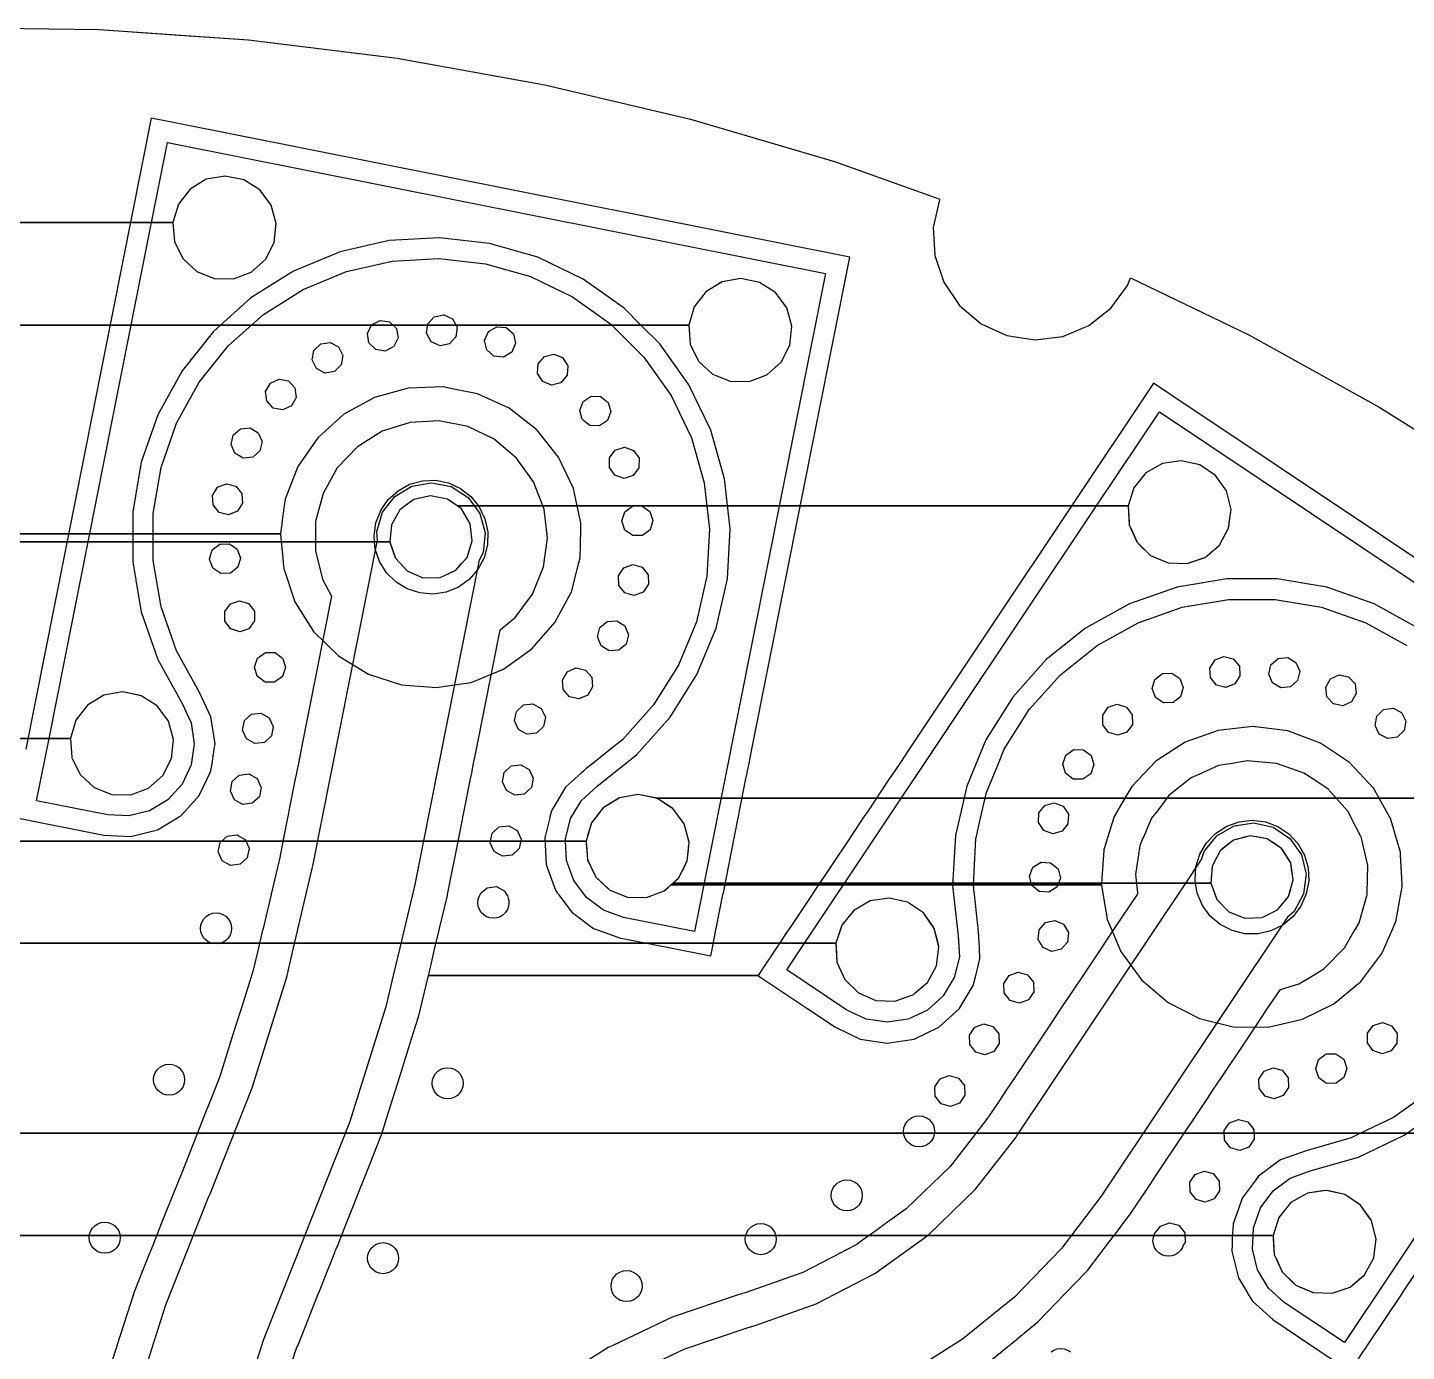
# Model space of a CAD drawing. Extents: x -26490 to 26500, y -26498 to 26498.
# Drawn here: x 395 to 13715, y 13714 to 26498 of the extents above; entities that cross this region are included whole.
import ezdxf

# ---------------------------------------------------------------- set-up
doc = ezdxf.new("R2010")
doc.units = 0
for name, color, linetype in [('L0D0', 1, 'CONTINUOUS'), ('L1D0', 2, 'CONTINUOUS'), ('L2D0', 3, 'CONTINUOUS'), ('L3D0', 4, 'CONTINUOUS')]:
    doc.layers.add(name, color=color, linetype=linetype)

msp = doc.modelspace()

# ---------------------------------------------------------------- linework, layer by layer
at = {"layer": 'L0D0'}
for points in [[(-361.955, 26497.528), (1085.594, 26477.755), (2529.904, 26378.961), (3966.663, 26201.442), (5391.584, 25945.728), (6800.415, 25612.582), (8188.95, 25202.998), (9208.453, 24840.667), (9204.705, 24833.726), (9144.753, 24568.073), (9158.696, 24296.097), (9245.5, 24037.969), (9398.728, 23812.831), (9607.015, 23637.384), (9854.913, 23524.637), (10124.038, 23482.954), (10394.428, 23515.424), (10646.032, 23619.642), (10860.187, 23787.877), (11021.012, 24007.651), (11048.898, 24082.064), (12191.723, 23528.958), (13458.429, 22828.068), (14684.969, 22059.05)], [(290.311, 18865.866), (1129.682, 18698.904), (1393.478, 18685.945), (1649.678, 18750.119), (1842.789, 18865.866), (1857.171, 18874.486), (1876.217, 18885.902), (1920.687, 18934.967), (2053.586, 19081.598), (2129.178, 19241.425), (2156.264, 19298.694), (2166.509, 19320.355), (2177.156, 19392.132), (2197.304, 19527.957), (2205.263, 19581.611), (2166.509, 19842.867), (2053.586, 20081.624), (1834.682, 20477.703), (1685.215, 20904.853), (1609.41, 21351.003), (1609.411, 21803.549), (1685.215, 22249.7), (1834.681, 22676.85), (2053.586, 23072.928), (2335.743, 23426.742), (2673.18, 23728.294), (3056.361, 23969.062), (3474.458, 24142.244), (3915.657, 24242.946), (4367.49, 24268.32), (4817.19, 24217.65), (5252.049, 24092.37), (5659.778, 23896.018), (6028.856, 23634.143), (6348.853, 23314.145), (6610.729, 22945.067), (6807.081, 22537.338), (6932.361, 22102.479), (6983.031, 21652.779), (6957.656, 21200.946), (6856.955, 20759.747), (6683.774, 20341.65), (6443.005, 19958.47), (6141.453, 19621.033), (6024.74, 19527.957), (5854.421, 19392.132), (5787.639, 19338.875), (5767.205, 19320.355), (5743.306, 19298.694), (5680.12, 19241.425), (5591.943, 19161.506), (5456.16, 18934.967), (5441.01, 18874.486), (5438.851, 18865.866), (5393.784, 18685.945), (5391.986, 18678.768), (5392.483, 18668.661), (5404.945, 18414.971), (5493.924, 18166.295), (5511.411, 18142.716), (5519.534, 18131.763), (5524.494, 18125.075), (5651.256, 17954.156), (5863.395, 17796.823), (5946.387, 17767.128), (6112.071, 17707.845), (6604.907, 17609.814), (6994.778, 17532.264), (7010.204, 17609.814), (7041.495, 17767.128), (7047.402, 17796.823), (7112.695, 18125.075), (7114.025, 18131.763), (7116.204, 18142.716), (7220.821, 18668.661), (7224.259, 18685.945), (7260.047, 18865.866), (7261.762, 18874.486), (7273.792, 18934.967), (7334.75, 19241.425), (7346.142, 19298.694), (7350.451, 19320.355), (7364.728, 19392.132), (7391.745, 19527.957), (8336.999, 24280.067), (1785.353, 25583.27), (1589.196, 25622.288), (376.958, 19527.957)], [(16565.137, 19527.957), (11439.745, 22952.634), (11273.451, 23063.749), (8910.91, 19527.957), (8820.155, 19392.132), (8772.195, 19320.355), (8757.722, 19298.694), (8719.456, 19241.425), (8514.687, 18934.967), (8474.275, 18874.486), (8468.515, 18865.866), (8348.296, 18685.945), (8336.747, 18668.661), (7985.322, 18142.716), (7978.004, 18131.763), (7973.535, 18125.075), (7754.203, 17796.823), (7734.362, 17767.128), (7629.248, 17609.814), (7494.968, 17408.85), (7451.128, 17343.238), (4266.822, 17343.238), (4282.352, 17408.85), (4329.918, 17609.814), (4367.153, 17767.128), (4374.181, 17796.823), (4449.923, 18116.832), (4451.562, 18125.075), (4452.892, 18131.763), (4455.071, 18142.716), (4559.688, 18668.661), (4563.126, 18685.945), (4598.914, 18865.866), (4600.629, 18874.486), (4612.659, 18934.967), (4673.617, 19241.425), (4685.009, 19298.694), (4689.318, 19320.355), (4703.595, 19392.132), (4730.612, 19527.957), (4960.169, 20682.016), (5106.003, 20800.744), (5273.546, 21027.577), (5379.412, 21288.951), (5416.952, 21568.441), (5383.806, 21848.486), (5282.058, 22111.49), (5118.099, 22340.927), (4902.234, 22522.382), (4648.024, 22644.451), (4371.442, 22699.467), (4089.869, 22683.971), (3820.995, 22598.937), (3581.716, 22449.709), (3387.065, 22245.663), (3249.274, 21999.619), (3177, 21727.038), (3174.785, 21445.047), (3242.768, 21171.364), (3332.066, 21005.866), (3038.091, 19527.957), (3011.074, 19392.132), (2996.797, 19320.355), (2992.488, 19298.694), (2981.096, 19241.425), (2920.138, 18934.967), (2908.108, 18874.486), (2906.393, 18865.866), (2870.605, 18685.945), (2867.167, 18668.661), (2826.968, 18466.566), (2821.819, 18440.682), (2751.294, 18142.716), (2748.702, 18131.763), (2747.119, 18125.075), (2669.425, 17796.823), (2662.397, 17767.128), (2625.162, 17609.814), (2577.597, 17408.85), (2574.176, 17394.398), (2558.096, 17343.238), (2554.649, 17332.27), (2456.685, 17020.594), (2400.936, 16843.224), (2353.262, 16691.547), (2251.782, 16368.679), (2199.09, 16235.464), (2167.697, 16156.098), (2095.508, 15973.59), (2032.446, 15814.159), (1870.862, 15405.646), (1856.311, 15368.859), (1841.402, 15334.809), (1744.446, 15090.877), (1686.397, 14944.832), (1663.893, 14888.214), (1653.839, 14862.919), (1623.867, 14787.513), (1607.624, 14746.646), (1581.545, 14681.035), (1576.754, 14668.982), (1499.316, 14474.155), (1421.738, 14278.976), (1420.462, 14275.765), (1258.381, 13768.975), (1252.386, 13750.23), (1241.447, 13716.027), (1167.02, 13483.31)], [(13829.311, 20697.026), (13403.808, 20932.194), (12944.924, 21092.764), (12465.628, 21174.201), (11979.463, 21174.2), (11500.166, 21092.765), (11041.282, 20932.194), (10615.779, 20697.027), (10235.68, 20393.907), (9911.724, 20031.402), (9653.069, 19619.754), (9467.022, 19170.595), (9358.84, 18696.619), (9331.58, 18211.219), (9386.014, 17728.11), (9396.093, 17522.935), (9346.18, 17323.668), (9240.571, 17147.472), (9088.364, 17009.518), (8902.663, 16921.689), (8699.464, 16891.547), (8496.265, 16921.689), (8310.565, 17009.518), (7728.536, 17398.417), (7899.913, 17654.901), (8203.494, 17654.901), (8214.1, 17471.458), (8290.256, 17304.234), (8421.679, 17175.812), (8590.618, 17103.538), (8774.257, 17097.173), (8947.795, 17157.575), (9087.795, 17276.588), (9175.348, 17438.137), (9198.631, 17620.405), (9154.498, 17798.777), (9048.911, 17949.161), (8896.128, 18051.247), (8716.786, 18091.247), (8535.103, 18063.76), (8375.619, 17972.499), (8259.872, 17829.788), (8203.494, 17654.901), (7899.913, 17654.901), (10722.209, 21878.767), (11025.79, 21878.767), (11036.396, 21695.324), (11112.553, 21528.099), (11243.976, 21399.678), (11412.915, 21327.404), (11596.554, 21321.039), (11770.092, 21381.441), (11910.091, 21500.454), (11997.644, 21662.003), (12020.927, 21844.271), (11976.795, 22022.643), (11871.208, 22173.026), (11718.425, 22275.112), (11539.083, 22315.113), (11357.4, 22287.626), (11197.915, 22196.364), (11082.169, 22053.654), (11025.79, 21878.767), (10722.209, 21878.767), (11328.631, 22786.341), (16716.554, 19186.245), (13116.459, 13798.322), (12534.43, 14187.222), (12382.223, 14325.175), (12276.614, 14501.372), (12226.701, 14700.638), (12233.183, 14832.605), (12427.359, 14832.605), (12437.965, 14649.162), (12514.122, 14481.937), (12645.544, 14353.515), (12814.484, 14281.242), (12998.123, 14274.876), (13171.661, 14335.278), (13311.66, 14454.291), (13399.213, 14615.84), (13422.496, 14798.109), (13378.364, 14976.481), (13272.776, 15126.864), (13119.994, 15228.95), (12940.651, 15268.95), (12758.968, 15241.464), (12599.484, 15150.202), (12483.738, 15007.491), (12427.359, 14832.605), (12233.183, 14832.605), (12236.78, 14905.814), (12305.985, 15099.228), (12428.354, 15264.225), (12593.352, 15386.595), (12786.766, 15455.8), (13253.931, 15590.387), (13691.951, 15801.327), (14088.448, 16082.657)], [(1413.602, 13171.639), (1731.135, 14164.492), (2143.693, 15202.446), (2158.603, 15236.496), (2562.825, 16258.444), (2892.355, 17306.863), (2900.965, 17343.238), (2964.06, 17609.814), (3145.478, 18376.302), (3150.627, 18402.186), (3772.839, 21530.261), (3894.759, 21530.261), (3948.224, 21372.759), (4061.129, 21250.62), (4213.951, 21184.962), (4380.266, 21187.139), (4531.317, 21256.775), (4640.986, 21381.827), (4690.309, 21540.675), (4670.759, 21705.852), (4585.716, 21848.797), (4449.885, 21944.793), (4286.751, 21977.242), (4124.523, 21940.534), (3991.251, 21841.014), (3909.979, 21695.892), (3894.759, 21530.261), (3772.839, 21530.261), (3776.538, 21548.854), (3769.821, 21631.751), (3824.761, 21816.701), (3942.802, 21969.315), (4108.002, 22068.982), (4298.051, 22102.241), (4487.28, 22064.601), (4650.135, 21961.145), (4764.619, 21805.845), (4815.272, 21619.676), (4795.252, 21427.781), (4757.323, 21353.764), (4131.412, 18207.096), (4126.263, 18181.212), (3991.02, 17609.814), (3927.925, 17343.238), (3856.532, 17041.604), (3505.381, 15924.395), (3074.637, 14835.395), (3059.727, 14801.345), (2672.572, 13827.3), (2462.879, 13171.639)], [(2908.818, 13483.31), (2983.246, 13716.027), (2996.841, 13750.23), (3004.291, 13768.975), (3205.726, 14275.765), (3207.002, 14278.976), (3284.58, 14474.155), (3362.018, 14668.982), (3367.296, 14681.035), (3376.928, 14703.032), (3394.179, 14746.646), (3410.344, 14787.513), (3440.17, 14862.919), (3450.175, 14888.214), (3472.57, 14944.832), (3530.337, 15090.877), (3626.822, 15334.809), (3654.841, 15405.646), (3816.424, 15814.159), (3866.535, 15973.59), (3923.899, 16156.098), (3948.845, 16235.464), (3990.716, 16368.679), (4092.197, 16691.547), (4139.871, 16843.224), (4174.71, 16954.068), (4190.456, 17020.594), (4264.226, 17332.27), (4266.822, 17343.238), (7451.128, 17343.238), (7467.543, 17332.27), (7933.998, 17020.594), (8199.451, 16843.224), (8438.208, 16730.301), (8699.464, 16691.547), (8960.72, 16730.301), (9199.478, 16843.224), (9395.173, 17020.594), (9530.956, 17247.132), (9552.282, 17332.27), (9571.464, 17408.85), (9595.13, 17503.332), (9589.899, 17609.814), (9582.171, 17767.128), (9578.825, 17796.823), (9541.84, 18125.075), (9541.086, 18131.763), (9539.852, 18142.716), (9531.502, 18216.828), (9556.877, 18668.661), (9556.877, 18668.662), (9560.822, 18685.945), (9601.888, 18865.866), (9603.855, 18874.486), (9617.659, 18934.967), (9657.577, 19109.86), (9712.073, 19241.425), (9735.795, 19298.694), (9744.767, 19320.355), (9774.498, 19392.132), (9830.758, 19527.957), (10071.527, 19911.138), (10373.079, 20248.575), (10726.893, 20530.733), (11122.972, 20749.637), (11550.121, 20899.103), (11996.273, 20974.907), (12448.818, 20974.908), (12894.969, 20899.104), (13322.119, 20749.638), (13718.197, 20530.732)], [(9620.336, 13562.935), (9808.286, 13716.027), (9850.277, 13750.23), (9873.29, 13768.975), (10154.58, 13998.096), (10422.737, 14275.765), (10425.838, 14278.976), (10614.33, 14474.155), (10633.244, 14493.74), (10766.102, 14668.982), (10775.24, 14681.035), (10824.982, 14746.646), (10855.965, 14787.513), (10913.133, 14862.919), (10932.31, 14888.214), (10975.235, 14944.832), (11049.525, 15042.822), (11058.866, 15056.802), (11081.634, 15090.877), (11244.624, 15334.809), (11291.956, 15405.646), (11564.916, 15814.159), (11671.444, 15973.59), (11793.392, 16156.098), (11846.423, 16235.464), (11935.434, 16368.679), (12151.168, 16691.547), (12252.515, 16843.224), (12371.03, 17020.594), (12497.264, 17209.517), (12677.432, 17263.398), (12791.828, 17332.27), (12919.026, 17408.85), (13116.858, 17609.814), (13208.233, 17767.128), (13225.481, 17796.823), (13258.496, 17853.663), (13335.042, 18125.075), (13335.2, 18131.763), (13335.458, 18142.716), (13341.686, 18406.997), (13281.035, 18668.661), (13278.01, 18681.713), (13275.812, 18685.945), (13182.351, 18865.866), (13177.873, 18874.486), (13148.016, 18931.964), (13145.326, 18934.967), (12959.87, 19142.023), (12811.105, 19241.425), (12725.396, 19298.694), (12663.715, 19320.355), (12459.326, 19392.132), (12178.378, 19416.464), (12032.193, 19392.132), (11900.205, 19370.163), (11787.541, 19320.355), (11738.545, 19298.694), (11642.287, 19256.139), (11623.622, 19241.425), (11420.827, 19081.554), (11308.956, 18934.967), (11262.798, 18874.486), (11256.219, 18865.866), (11249.743, 18857.38), (11177.149, 18685.945), (11169.83, 18668.661), (11139.783, 18597.702), (11097.857, 18318.836), (11115.902, 18142.716), (11117.024, 18131.763), (11112.555, 18125.075), (10893.224, 17796.823), (10873.383, 17767.128), (10768.269, 17609.814), (10633.989, 17408.85), (10582.82, 17332.27), (10374.565, 17020.594), (10256.05, 16843.224), (10154.703, 16691.547), (9938.969, 16368.679), (9849.958, 16235.464), (9796.927, 16156.098), (9678.626, 15979.049), (9674.979, 15973.59), (9669.286, 15965.069), (9552.014, 15814.159), (9307.732, 15499.806), (9210.049, 15405.646), (9136.562, 15334.809), (8883.505, 15090.877), (8680.612, 14944.832), (8601.956, 14888.214), (8566.815, 14862.919), (8462.057, 14787.513), (8405.283, 14746.646), (8279.49, 14681.035), (8256.381, 14668.982), (7882.847, 14474.155), (7326.883, 14278.976), (7315.1, 14275.765), (7270.292, 14263.554), (6621.058, 14044.536), (6041.713, 13768.975), (6002.303, 13750.23), (5948.061, 13716.027), (5578.996, 13483.31)], [(6208.056, 13483.31), (6744.891, 13738.651), (7357.058, 13945.165), (7413.648, 13960.586), (8014.143, 14171.399), (8578.425, 14465.716), (9094.951, 14837.519), (9553.157, 15279.202), (9943.671, 15781.731), (9953.011, 15795.71), (11582.849, 18234.935), (11826.685, 18234.935), (11884.254, 18078.886), (12000.317, 17959.744), (12154.806, 17898.109), (12321.007, 17904.639), (12470.183, 17978.204), (12576.54, 18106.085), (12621.689, 18266.17), (12597.822, 18430.779), (12509.066, 18571.447), (12370.768, 18663.855), (12206.841, 18692.023), (12045.63, 18651.08), (11915.008, 18548.107), (11837.563, 18400.908), (11826.685, 18234.935), (11582.849, 18234.935), (11735.456, 18463.327), (11760.974, 18542.484), (11882.508, 18692.331), (12049.966, 18788.155), (12240.733, 18817.016), (12429.043, 18775.015), (12589.463, 18667.826), (12700.331, 18509.923), (12746.67, 18322.633), (12722.223, 18131.252), (12630.292, 17961.624), (12566.925, 17907.757), (10784.481, 15240.14), (10775.14, 15226.161), (10382.626, 14708.427), (9931.291, 14241.081), (9427.548, 13830.765), (8878.558, 13483.31)], [(13847.558, 16156.098), (13590.336, 15973.59), (13259.274, 15814.159), (13182.607, 15777.238), (12747.748, 15651.957), (12499.073, 15562.979), (12286.933, 15405.646), (12234.397, 15334.809), (12129.601, 15193.508), (12092.879, 15090.877), (12040.622, 14944.832), (12037.841, 14888.214), (12036.598, 14862.919), (12032.894, 14787.513), (12030.887, 14746.646), (12027.664, 14681.035), (12030.683, 14668.982), (12079.484, 14474.155), (12091.838, 14424.835), (12179.262, 14278.976), (12181.187, 14275.765), (12227.62, 14198.296), (12423.316, 14020.928), (12800.39, 13768.975), (12828.444, 13750.23), (12879.632, 13716.027), (13171.639, 13520.914), (13302.009, 13716.027), (13324.863, 13750.23), (13337.388, 13768.975), (13676.014, 14275.765), (13678.16, 14278.976), (13808.574, 14474.155)]]:
    msp.add_lwpolyline(points, dxfattribs=at)
msp.add_lwpolyline([(6837.639, 17767.439), (6151.089, 17904.002), (5957.675, 17973.207), (5792.678, 18095.577), (5670.308, 18260.575), (5601.102, 18453.989), (5591.845, 18642.434), (5790.351, 18642.434), (5805.191, 18459.284), (5885.19, 18293.864), (6019.544, 18168.512), (6190.107, 18100.159), (6373.845, 18098.037), (6545.941, 18162.432), (6683.155, 18284.647), (6766.953, 18448.176), (6786.019, 18630.932), (6737.778, 18808.237), (6628.745, 18956.142), (6473.646, 19054.671), (6293.427, 19090.519), (6112.429, 19058.844), (5955.094, 18963.922), (5842.674, 18818.575), (5790.351, 18642.434), (5591.845, 18642.434), (5591.023, 18659.164), (5640.936, 18858.43), (5746.545, 19034.628), (5898.753, 19172.581), (6278.853, 19475.7), (6602.807, 19838.206), (6861.462, 20249.853), (7047.511, 20699.012), (7155.693, 21172.988), (7182.951, 21658.389), (7128.518, 22141.498), (6993.931, 22608.662), (6782.992, 23046.682), (6501.661, 23443.18), (6320.019, 23624.823), (6781.41, 23624.823), (6796.25, 23441.674), (6876.249, 23276.253), (7010.603, 23150.901), (7181.166, 23082.549), (7364.903, 23080.427), (7537, 23144.821), (7674.213, 23267.036), (7758.011, 23430.565), (7777.078, 23613.322), (7728.837, 23790.626), (7619.804, 23938.531), (7464.705, 24037.061), (7284.486, 24072.909), (7103.487, 24041.233), (6946.153, 23946.311), (6833.733, 23800.965), (6781.41, 23624.823), (6320.019, 23624.823), (6157.891, 23786.951), (5761.393, 24068.28), (5323.373, 24279.22), (4856.208, 24413.807), (4373.1, 24468.241), (3887.699, 24440.981), (3413.722, 24332.8), (2964.565, 24146.752), (2552.916, 23888.097), (2190.411, 23564.141), (1887.292, 23184.042), (1652.125, 22758.538), (1491.554, 22299.655), (1410.118, 21820.359), (1410.119, 21334.193), (1491.554, 20854.897), (1652.124, 20396.013), (1887.292, 19970.51), (1975.121, 19784.811), (2005.263, 19581.611), (1975.121, 19378.412), (1887.292, 19192.712), (1749.338, 19040.504), (1573.141, 18934.895), (1373.875, 18884.982), (1168.7, 18895.061), (482.15, 19031.625), (601.868, 19633.492), (807.962, 19633.492), (822.802, 19450.343), (902.801, 19284.923), (1037.155, 19159.571), (1207.718, 19091.218), (1391.455, 19089.096), (1563.552, 19153.491), (1700.765, 19275.705), (1784.563, 19439.234), (1803.63, 19621.991), (1755.389, 19799.295), (1646.356, 19947.201), (1491.257, 20045.73), (1311.038, 20081.578), (1130.039, 20049.903), (972.705, 19954.981), (860.285, 19809.634), (807.962, 19633.492), (601.868, 19633.492), (1592.927, 24615.882), (1799.021, 24615.882), (1813.86, 24432.732), (1893.86, 24267.312), (2028.213, 24141.96), (2198.777, 24073.608), (2382.514, 24071.485), (2554.611, 24135.88), (2691.824, 24258.095), (2775.622, 24421.624), (2794.689, 24604.381), (2746.448, 24781.685), (2637.415, 24929.59), (2482.316, 25028.119), (2302.097, 25063.967), (2121.098, 25032.292), (1963.764, 24937.37), (1851.344, 24792.024), (1799.021, 24615.882), (1592.927, 24615.882), (1746.335, 25387.113), (8101.824, 24122.928)], close=True, dxfattribs=at)
at = {"layer": 'L1D0'}
for points in [[(-361.955, 26497.528), (1085.594, 26477.755), (2529.904, 26378.961), (3966.663, 26201.442), (5391.584, 25945.728), (6800.415, 25612.582), (8188.95, 25202.998), (9208.453, 24840.667), (9204.705, 24833.726), (9144.753, 24568.073), (9158.696, 24296.097), (9245.5, 24037.969), (9398.728, 23812.831), (9607.015, 23637.384), (9854.913, 23524.637), (10124.038, 23482.954), (10394.428, 23515.424), (10646.032, 23619.642), (10860.187, 23787.877), (11021.012, 24007.651), (11048.898, 24082.064), (12191.723, 23528.958), (13458.429, 22828.068), (14684.969, 22059.05)], [(-1799.021, 24615.882), (1799.021, 24615.882), (1813.86, 24432.732), (1893.86, 24267.312), (2028.213, 24141.96), (2198.777, 24073.608), (2382.514, 24071.485), (2554.611, 24135.88), (2691.824, 24258.095), (2775.622, 24421.624), (2794.689, 24604.381), (2746.448, 24781.685), (2637.415, 24929.59), (2482.316, 25028.119), (2302.097, 25063.967), (2121.098, 25032.292), (1963.764, 24937.37), (1851.344, 24792.024), (1799.021, 24615.882), (-1799.021, 24615.882)], [(-6781.41, 23624.823), (6781.41, 23624.823), (6796.25, 23441.674), (6876.249, 23276.253), (7010.603, 23150.901), (7181.166, 23082.549), (7364.903, 23080.427), (7537, 23144.821), (7674.213, 23267.036), (7758.011, 23430.565), (7777.078, 23613.322), (7728.837, 23790.626), (7619.804, 23938.531), (7464.705, 24037.061), (7284.486, 24072.909), (7103.487, 24041.233), (6946.153, 23946.311), (6833.733, 23800.965), (6781.41, 23624.823), (-6781.41, 23624.823)], [(-3894.759, 21530.261), (3894.759, 21530.261), (3895.493, 21528.099), (3904.877, 21500.454), (3945.277, 21381.441), (3948.224, 21372.759), (3990.15, 21327.404), (3996.034, 21321.039), (4055.439, 21256.775), (4061.129, 21250.62), (4213.951, 21184.962), (4380.266, 21187.139), (4517.966, 21250.62), (4531.317, 21256.775), (4587.675, 21321.039), (4593.257, 21327.404), (4640.647, 21381.441), (4640.986, 21381.827), (4677.82, 21500.454), (4686.404, 21528.099), (4687.075, 21530.261), (4690.309, 21540.675), (4670.759, 21705.852), (4585.716, 21848.797), (4543.309, 21878.767), (11025.79, 21878.767), (11036.396, 21695.324), (11111.568, 21530.261), (11112.553, 21528.099), (11140.844, 21500.454), (11243.976, 21399.678), (11286.605, 21381.441), (11412.915, 21327.404), (11596.554, 21321.039), (11614.841, 21327.404), (11770.092, 21381.441), (11910.091, 21500.454), (11925.073, 21528.099), (11926.245, 21530.261), (11997.644, 21662.003), (12020.927, 21844.271), (11976.795, 22022.643), (11871.208, 22173.026), (11718.425, 22275.112), (11539.083, 22315.113), (11357.4, 22287.626), (11197.915, 22196.364), (11082.169, 22053.654), (11025.79, 21878.767), (4543.309, 21878.767), (4449.885, 21944.793), (4286.751, 21977.242), (4124.523, 21940.534), (4041.808, 21878.767), (3991.251, 21841.014), (3909.979, 21695.892), (3894.759, 21530.261), (-3894.759, 21530.261)], [(-807.962, 19633.492), (807.962, 19633.492), (822.802, 19450.343), (902.801, 19284.923), (1037.155, 19159.571), (1207.718, 19091.218), (1391.455, 19089.096), (1563.552, 19153.491), (1700.765, 19275.705), (1784.563, 19439.234), (1803.63, 19621.991), (1755.389, 19799.295), (1646.356, 19947.201), (1491.257, 20045.73), (1470.278, 20049.903), (1311.038, 20081.578), (1130.039, 20049.903), (972.705, 19954.981), (860.285, 19809.634), (807.962, 19633.492), (-807.962, 19633.492)], [(15249.656, 19056.47), (6464.602, 19056.47), (6293.427, 19090.519), (6112.429, 19058.844), (6108.494, 19056.47), (5955.094, 18963.922), (5842.674, 18818.575), (5800.962, 18678.157), (5796.714, 18663.855), (5792.919, 18651.08), (5791.283, 18645.572), (5790.351, 18642.434), (-5790.351, 18642.434)], [(-5790.351, 18642.434), (5790.351, 18642.434), (5791.283, 18630.932), (5797.1, 18559.144), (5805.191, 18459.284), (5818.976, 18430.779), (5833.422, 18400.908), (5857.8, 18350.501), (5885.19, 18293.864), (5914.873, 18266.17), (5948.351, 18234.935), (6019.544, 18168.512), (6190.107, 18100.159), (6373.845, 18098.037), (6545.941, 18162.432), (6552.767, 18168.512), (6627.342, 18234.935), (11826.685, 18234.935), (11851.19, 18168.512), (11877.189, 18098.037), (11884.254, 18078.886), (12000.317, 17959.744), (12154.806, 17898.109), (12321.007, 17904.639), (12470.183, 17978.204), (12569.847, 18098.037), (12576.54, 18106.085), (12594.146, 18168.512), (12612.88, 18234.935), (12621.689, 18266.17), (12617.674, 18293.864), (12609.462, 18350.501), (12602.153, 18400.908), (12597.822, 18430.779), (12516.829, 18559.144), (12509.066, 18571.447), (12420.041, 18630.932), (12402.827, 18642.434), (12389.887, 18651.08), (12370.768, 18663.855), (12287.536, 18678.157), (12206.841, 18692.023), (12152.244, 18678.157), (12095.931, 18663.855), (12045.63, 18651.08), (12034.662, 18642.434), (12020.072, 18630.932), (11929.008, 18559.144), (11915.008, 18548.107), (11853.279, 18430.779), (11837.563, 18400.908), (11834.259, 18350.501), (11830.547, 18293.864), (11828.732, 18266.17), (11826.685, 18234.935), (6627.342, 18234.935), (6662.41, 18266.17), (6683.155, 18284.647), (6687.878, 18293.864), (6716.901, 18350.501), (6742.731, 18400.908), (6758.038, 18430.779), (6766.953, 18448.176), (6778.53, 18559.144), (6786.019, 18630.932), (6782.889, 18642.434), (6780.537, 18651.08), (6777.061, 18663.855), (6773.17, 18678.157), (6737.778, 18808.237), (6628.745, 18956.142), (6473.646, 19054.671), (6464.602, 19056.47), (15249.656, 19056.47)], [(-8203.494, 17654.901), (8203.494, 17654.901), (8214.1, 17471.458), (8290.256, 17304.234), (8421.679, 17175.812), (8590.618, 17103.538), (8774.257, 17097.173), (8947.795, 17157.575), (8969.248, 17175.812), (9087.795, 17276.588), (9175.348, 17438.137), (9198.631, 17620.405), (9190.096, 17654.901), (9154.498, 17798.777), (9132.725, 17829.788), (9048.911, 17949.161), (8896.128, 18051.247), (8716.786, 18091.247), (8535.103, 18063.76), (8375.619, 17972.499), (8259.872, 17829.788), (8203.494, 17654.901), (-8203.494, 17654.901)], [(-18498.742, 15820.42), (18498.742, 15820.42), (18500.734, 15762.948), (18505.107, 15636.78), (18528.857, 15581.265), (18577.381, 15467.841), (18622.389, 15421.781), (18705.802, 15336.419), (18873.027, 15260.262), (19056.47, 15249.656), (19231.357, 15306.034), (19374.068, 15421.781), (19465.329, 15581.265), (19492.816, 15762.948), (19452.815, 15942.291), (19350.729, 16095.073), (19200.346, 16200.66), (19021.974, 16244.793), (18839.706, 16221.51), (18678.157, 16133.957), (18559.144, 15993.958), (18498.742, 15820.42), (-18498.742, 15820.42)], [(-12427.359, 14832.605), (12427.359, 14832.605), (12429.353, 14798.109), (12437.965, 14649.162), (12453.14, 14615.84), (12514.122, 14481.937), (12645.544, 14353.515), (12814.484, 14281.242), (12998.123, 14274.876), (13016.413, 14281.242), (13171.661, 14335.278), (13311.66, 14454.291), (13399.213, 14615.84), (13403.47, 14649.162), (13422.496, 14798.109), (13413.961, 14832.605), (13378.364, 14976.481), (13272.776, 15126.864), (13119.994, 15228.95), (12940.651, 15268.95), (12758.968, 15241.464), (12599.484, 15150.202), (12483.738, 15007.491), (12473.741, 14976.481), (12427.359, 14832.605), (-12427.359, 14832.605)]]:
    msp.add_lwpolyline(points, dxfattribs=at)
at = {"layer": 'L2D0'}
for points in [[(-361.955, 26497.528), (1085.594, 26477.755), (1813.86, 26427.94), (2529.904, 26378.961), (3966.663, 26201.442), (5391.584, 25945.728), (5842.674, 25839.059), (6800.415, 25612.582), (8188.95, 25202.998), (9208.453, 24840.667), (9204.705, 24833.726), (9144.753, 24568.073), (9158.696, 24296.097), (9245.5, 24037.969), (9398.728, 23812.831), (9607.015, 23637.384), (9854.913, 23524.637), (10124.038, 23482.954), (10394.428, 23515.424), (10646.032, 23619.642), (10860.187, 23787.877), (11021.012, 24007.651), (11048.898, 24082.064), (12191.723, 23528.958), (13458.429, 22828.068), (14684.969, 22059.05)], [(-1799.021, 24615.882), (1799.021, 24615.882), (1813.86, 24432.732), (1893.86, 24267.312), (2028.213, 24141.96), (2198.777, 24073.608), (2382.514, 24071.485), (2554.611, 24135.88), (2691.824, 24258.095), (2775.622, 24421.624), (2794.689, 24604.381), (2746.448, 24781.685), (2637.415, 24929.59), (2482.316, 25028.119), (2302.097, 25063.967), (2121.098, 25032.292), (1963.764, 24937.37), (1851.344, 24792.024), (1813.86, 24665.837), (1799.021, 24615.882), (-1799.021, 24615.882)], [(-6781.41, 23624.823), (6781.41, 23624.823), (6796.25, 23441.674), (6876.249, 23276.253), (7010.603, 23150.901), (7181.166, 23082.549), (7364.903, 23080.427), (7537, 23144.821), (7674.213, 23267.036), (7758.011, 23430.565), (7777.078, 23613.322), (7728.837, 23790.626), (7619.804, 23938.531), (7464.705, 24037.061), (7284.486, 24072.909), (7103.487, 24041.233), (6946.153, 23946.311), (6833.733, 23800.965), (6781.41, 23624.823), (-6781.41, 23624.823)], [(-2837.334, 21609.017), (2837.334, 21609.017), (2847.628, 21500.454), (2859.346, 21376.875), (2864.037, 21327.404), (2869.224, 21272.695), (2977.816, 20952.793), (3157.255, 20666.557), (3397.868, 20429.419), (3686.684, 20254.162), (4008.131, 20150.234), (4344.881, 20123.238), (4520.277, 20150.234), (4678.78, 20174.63), (4991.826, 20301.638), (5267.143, 20497.417), (5489.89, 20751.412), (5648.058, 21049.929), (5720.249, 21327.404), (5733.12, 21376.875), (5735.817, 21500.454), (5739.342, 21662.003), (5740.069, 21695.324), (5740.49, 21714.625), (5705.351, 21878.767), (11025.79, 21878.767), (11035.28, 21714.625), (11036.396, 21695.324), (11051.571, 21662.003), (11112.553, 21528.099), (11140.844, 21500.454), (11243.976, 21399.678), (11297.278, 21376.875), (11412.915, 21327.404), (11596.554, 21321.039), (11614.841, 21327.404), (11756.974, 21376.875), (11770.092, 21381.441), (11910.091, 21500.454), (11997.644, 21662.003), (12001.9, 21695.324), (12004.366, 21714.625), (12020.927, 21844.271), (11976.795, 22022.643), (11871.208, 22173.026), (11718.425, 22275.112), (11539.083, 22315.113), (11357.4, 22287.626), (11197.915, 22196.364), (11082.169, 22053.654), (11025.79, 21878.767), (5705.351, 21878.767), (5669.77, 22044.971), (5524.775, 22350.103), (5313.319, 22613.571), (5046.802, 22821.173), (4739.594, 22961.716), (4511.3, 23007.126), (4408.255, 23027.623), (4070.648, 23015.342), (3744.973, 22925.535), (3448.788, 22763.042), (3198.06, 22536.624), (3006.306, 22258.488), (2883.864, 21943.628), (2874.845, 21878.767), (2852.02, 21714.625), (2849.336, 21695.324), (2844.702, 21662.003), (2837.334, 21609.017), (-2837.334, 21609.017)], [(-807.962, 19633.492), (807.962, 19633.492), (822.802, 19450.343), (902.801, 19284.923), (1037.155, 19159.571), (1207.718, 19091.218), (1391.455, 19089.096), (1563.552, 19153.491), (1700.765, 19275.705), (1784.563, 19439.234), (1803.63, 19621.991), (1755.389, 19799.295), (1646.356, 19947.201), (1491.257, 20045.73), (1311.038, 20081.578), (1130.039, 20049.903), (972.705, 19954.981), (860.285, 19809.634), (807.962, 19633.492), (-807.962, 19633.492)], [(15249.656, 19056.47), (13450.545, 19056.47), (13395.922, 19152.687), (13165.882, 19400.096), (12972.344, 19529.413), (12884.986, 19587.784), (12568.378, 19705.634), (12233.126, 19747.293), (11897.304, 19710.515), (11579.015, 19597.281), (11295.419, 19413.698), (11061.806, 19169.662), (10995.352, 19056.47), (10994.296, 19054.671), (10941.019, 18963.922), (10936.451, 18956.142), (10890.767, 18878.328), (10872.404, 18818.575), (10814.737, 18630.932), (10798.28, 18577.381), (10792.675, 18559.144), (10791.525, 18555.403), (10788.228, 18505.107), (10773.779, 18284.647), (10769.43, 18218.296), (6608.661, 18218.296), (6683.155, 18284.647), (6766.953, 18448.176), (6772.892, 18505.107), (6778.139, 18555.403), (6778.529, 18559.144), (6780.432, 18577.381), (6786.019, 18630.932), (6737.778, 18808.237), (6730.157, 18818.575), (6683.155, 18882.334), (6628.745, 18956.142), (6616.498, 18963.922), (6473.646, 19054.671), (6464.602, 19056.47), (6293.427, 19090.519), (6112.429, 19058.844), (6108.494, 19056.47), (6105.512, 19054.671), (5955.094, 18963.922), (5949.076, 18956.142), (5842.674, 18818.575), (5790.351, 18642.434), (-5790.351, 18642.434)], [(-5790.351, 18642.434), (5790.351, 18642.434), (5791.283, 18630.932), (5795.622, 18577.381), (5797.1, 18559.144), (5797.403, 18555.403), (5801.478, 18505.107), (5805.191, 18459.284), (5842.674, 18381.778), (5885.19, 18293.864), (5895.069, 18284.647), (5966.185, 18218.296), (5988.828, 18197.17), (6019.544, 18168.512), (6190.107, 18100.159), (6373.845, 18098.037), (6545.941, 18162.432), (6584.942, 18197.17), (6608.661, 18218.296), (10769.43, 18218.296), (10772.997, 18197.17), (10789.734, 18098.037), (10814.87, 17949.161), (10825.672, 17885.18), (10862.2, 17798.777), (10937.609, 17620.405), (10957.221, 17574.015), (11156.984, 17301.573), (11414.19, 17082.543), (11714.976, 16928.734), (12043.125, 16848.437), (12380.946, 16845.979), (12710.228, 16921.496), (13013.219, 17070.915), (13273.585, 17286.18), (13477.288, 17555.688), (13505.764, 17620.405), (13584.251, 17798.777), (13613.349, 17864.907), (13628.838, 17949.161), (13656.206, 18098.037), (13674.43, 18197.17), (13673.354, 18218.296), (13669.973, 18284.647), (13658.741, 18505.107), (13657.24, 18534.563), (13651.166, 18555.403), (13650.076, 18559.144), (13644.76, 18577.381), (13629.151, 18630.932), (13574.459, 18818.575), (13562.706, 18858.897), (13507.501, 18956.142), (13503.084, 18963.922), (13451.566, 19054.671), (13450.545, 19056.47), (15249.656, 19056.47)], [(-8203.494, 17654.901), (8203.494, 17654.901), (8205.488, 17620.405), (8214.1, 17471.458), (8290.256, 17304.234), (8421.679, 17175.812), (8590.618, 17103.538), (8774.257, 17097.173), (8947.795, 17157.575), (9087.795, 17276.588), (9175.348, 17438.137), (9198.631, 17620.405), (9154.498, 17798.777), (9048.911, 17949.161), (8896.128, 18051.247), (8716.786, 18091.247), (8535.103, 18063.76), (8375.619, 17972.499), (8356.691, 17949.161), (8259.872, 17829.788), (8249.875, 17798.777), (8203.494, 17654.901), (-8203.494, 17654.901)], [(-18498.742, 15820.42), (18498.742, 15820.42)], [(18498.742, 15820.42), (-18498.742, 15820.42)], [(-12427.359, 14832.605), (12427.359, 14832.605), (12437.965, 14649.162), (12453.14, 14615.84), (12514.122, 14481.937), (12616.085, 14382.302), (12645.544, 14353.515), (12688.173, 14335.278), (12814.484, 14281.242), (12998.123, 14274.876), (13171.661, 14335.278), (13226.977, 14382.302), (13311.66, 14454.291), (13399.213, 14615.84), (13403.47, 14649.162), (13422.496, 14798.109), (13378.364, 14976.481), (13372.455, 14984.897), (13356.591, 15007.491), (13272.776, 15126.864), (13237.848, 15150.202), (13119.994, 15228.95), (12979.604, 15260.262), (12940.651, 15268.95), (12883.223, 15260.262), (12758.968, 15241.464), (12599.484, 15150.202), (12483.738, 15007.491), (12476.454, 14984.897), (12473.741, 14976.481), (12427.359, 14832.605), (-12427.359, 14832.605)]]:
    msp.add_lwpolyline(points, dxfattribs=at)
for points in [[(4311.981, 21027.639), (4184.687, 21037.844), (4063.178, 21077.129), (3954.004, 21143.378), (3863.051, 21233.019), (3795.221, 21341.218), (3754.173, 21462.142), (3747.714, 21530.261), (3894.759, 21530.261), (3948.224, 21372.759), (4061.129, 21250.62), (4213.951, 21184.962), (4380.266, 21187.139), (4531.317, 21256.775), (4640.986, 21381.827), (4690.309, 21540.675), (4670.759, 21705.852), (4585.716, 21848.797), (4543.309, 21878.767), (4449.885, 21944.793), (4286.751, 21977.242), (4124.523, 21940.534), (4041.808, 21878.767), (3991.251, 21841.014), (3909.979, 21695.892), (3894.759, 21530.261), (3747.714, 21530.261), (3742.118, 21589.275), (3759.707, 21715.76), (3805.991, 21834.779), (3836.317, 21878.767), (3878.475, 21939.916), (3973.252, 22025.504), (4085.212, 22086.927), (4208.319, 22120.875), (4335.937, 22125.517), (4461.185, 22100.604), (4577.312, 22047.478), (4678.057, 21969.003), (4750.48, 21878.767), (4757.99, 21869.41), (4812.799, 21754.068), (4839.531, 21629.195), (4836.745, 21501.524), (4804.591, 21377.936), (4744.803, 21265.094), (4660.603, 21169.082), (4556.531, 21095.077), (4438.198, 21047.066)], [(12282.422, 17745.601), (12154.723, 17746.529), (12030.681, 17776.882), (11916.981, 17835.023), (11819.755, 17917.818), (11744.244, 18020.803), (11694.518, 18138.426), (11678.224, 18234.935), (11826.685, 18234.935), (11884.254, 18078.886), (12000.317, 17959.744), (12154.806, 17898.109), (12321.007, 17904.639), (12470.183, 17978.204), (12576.54, 18106.085), (12621.689, 18266.17), (12597.822, 18430.779), (12509.066, 18571.447), (12370.768, 18663.855), (12206.841, 18692.023), (12045.63, 18651.08), (11915.008, 18548.107), (11837.563, 18400.908), (11826.685, 18234.935), (11678.224, 18234.935), (11673.258, 18264.346), (11681.61, 18391.774), (11719.124, 18513.842), (11783.778, 18623.968), (11872.086, 18716.216), (11979.286, 18785.611), (12099.601, 18828.415), (12226.545, 18842.317), (12353.272, 18826.57), (12472.952, 18782.021), (12579.133, 18711.074), (12666.09, 18617.552), (12729.135, 18506.497), (12764.87, 18383.896), (12771.368, 18256.36), (12748.278, 18130.763), (12696.846, 18013.875), (12619.845, 17912), (12521.425, 17830.627), (12406.893, 17774.146)]]:
    msp.add_lwpolyline(points, close=True, dxfattribs=at)
at = {"layer": 'L3D0'}
for points in [[(4378.999, 23425.584), (4294.839, 23464.461), (4249.604, 23545.381), (4260.572, 23637.435), (4323.553, 23705.461), (4414.49, 23723.478), (4498.65, 23684.601), (4543.885, 23603.68), (4532.918, 23511.627), (4469.937, 23443.6)], [(3850.622, 23374.221), (3758.888, 23387.603), (3692.539, 23452.348), (3676.917, 23543.727), (3717.991, 23626.837), (3800.072, 23669.931), (3891.806, 23656.55), (3958.155, 23591.804), (3973.776, 23500.425), (3932.702, 23417.315)], [(4992.524, 23316.263), (4900.214, 23324.809), (4830.557, 23385.982), (4810.158, 23476.415), (4846.812, 23561.567), (4926.516, 23608.912), (5018.826, 23600.366), (5088.484, 23539.193), (5108.881, 23448.76), (5072.228, 23363.609)], [(3266.817, 23161.732), (3184.815, 23204.974), (3143.891, 23288.158), (3159.677, 23379.509), (3226.142, 23444.135), (3317.901, 23457.351), (3399.903, 23414.108), (3440.827, 23330.925), (3425.041, 23239.575), (3358.575, 23174.948)], [(5457.449, 23045.789), (5371.364, 23080.193), (5321.942, 23158.626), (5328.061, 23251.129), (5387.383, 23322.368), (5477.25, 23345.135), (5563.335, 23310.73), (5612.756, 23232.297), (5606.637, 23139.794), (5547.315, 23068.554)], [(2859.13, 22805.443), (2768.225, 22823.623), (2705.366, 22891.763), (2694.564, 22983.837), (2739.946, 23064.674), (2824.175, 23103.4), (2915.08, 23085.22), (2977.939, 23017.08), (2988.74, 22925.006), (2943.359, 22844.168)], [(5919.075, 22650.751), (5826.442, 22654.438), (5753.669, 22711.868), (5728.551, 22801.106), (5760.683, 22888.064), (5837.791, 22939.529), (5930.422, 22935.842), (6003.195, 22878.411), (6028.314, 22789.174), (5996.182, 22702.215)], [(2477.058, 22339.682), (2397.438, 22387.17), (2360.939, 22472.387), (2381.5, 22562.784), (2451.268, 22623.83), (2543.593, 22632.21), (2623.211, 22584.722), (2659.711, 22499.504), (2639.151, 22409.108), (2569.382, 22348.061)], [(6156.905, 22144.586), (6069.132, 22174.423), (6015.661, 22250.153), (6016.914, 22342.85), (6072.413, 22417.106), (6160.96, 22444.559), (6248.733, 22414.722), (6302.205, 22338.993), (6300.951, 22246.297), (6245.452, 22172.039)], [(2335.28, 21792.986), (2245.455, 21815.913), (2186.261, 21887.26), (2180.309, 21979.774), (2229.873, 22058.117), (2316.02, 22092.367), (2405.845, 22069.439), (2465.038, 21998.092), (2470.99, 21905.578), (2421.427, 21827.234)], [(6241.231, 21591.727), (6165.542, 21645.257), (6135.773, 21733.053), (6163.295, 21821.578), (6237.594, 21877.021), (6330.291, 21878.203), (6405.979, 21824.672), (6435.748, 21736.877), (6408.227, 21648.351), (6333.928, 21592.909)], [(2261.925, 21225.014), (2184.91, 21276.618), (2152.935, 21363.633), (2178.214, 21452.825), (2251.09, 21510.125), (2343.729, 21513.645), (2420.743, 21462.041), (2452.719, 21375.025), (2427.44, 21285.833), (2354.563, 21228.534)], [(6254.329, 21012.491), (6165.111, 21037.678), (6107.737, 21110.495), (6104.12, 21203.13), (6155.645, 21280.198), (6242.629, 21312.263), (6331.846, 21287.075), (6389.22, 21214.258), (6392.836, 21121.624), (6341.313, 21044.556)], [(2445.493, 20663.11), (2356.996, 20690.722), (2301.63, 20765.078), (2300.544, 20857.778), (2354.152, 20933.41), (2441.978, 20963.09), (2530.475, 20935.477), (2585.841, 20861.12), (2586.927, 20768.422), (2533.319, 20692.788)], [(6013.206, 20478.561), (5934.811, 20528.043), (5900.473, 20614.155), (5923.308, 20704.003), (5994.594, 20763.271), (6087.102, 20769.318), (6165.497, 20719.836), (6199.834, 20633.725), (6176.999, 20543.876), (6105.713, 20484.608)], [(2781.049, 20176.452), (2688.354, 20177.801), (2614.154, 20233.377), (2586.793, 20321.952), (2616.72, 20409.694), (2692.505, 20463.088), (2785.2, 20461.739), (2859.399, 20406.163), (2886.761, 20317.588), (2856.833, 20229.846)], [(11971.587, 20125.589), (11881.756, 20148.493), (11822.545, 20219.825), (11816.569, 20312.337), (11866.112, 20390.694), (11952.249, 20424.966), (12042.08, 20402.061), (12101.292, 20330.729), (12107.268, 20238.217), (12057.726, 20159.861)], [(12502.438, 20121.395), (12422.808, 20168.863), (12386.286, 20254.07), (12406.823, 20344.472), (12476.575, 20405.537), (12568.899, 20413.94), (12648.53, 20366.473), (12685.051, 20281.265), (12664.514, 20190.863), (12594.762, 20129.798)], [(5720.823, 20014.602), (5630.406, 20035.07), (5569.287, 20104.774), (5560.812, 20197.091), (5608.219, 20276.758), (5693.399, 20313.345), (5783.817, 20292.878), (5844.935, 20223.173), (5853.41, 20130.856), (5806.004, 20051.189)], [(11368.756, 19975.34), (11291.728, 20026.924), (11259.731, 20113.932), (11284.986, 20203.131), (11357.849, 20260.449), (11450.486, 20263.993), (11527.514, 20212.409), (11559.512, 20125.401), (11534.256, 20036.203), (11461.394, 19978.885)], [(13101.161, 19948.491), (13010.25, 19966.647), (12947.375, 20034.772), (12936.549, 20126.843), (12981.91, 20207.693), (13066.129, 20246.439), (13157.039, 20228.283), (13219.915, 20160.159), (13230.74, 20068.087), (13185.38, 19987.238)], [(2590.459, 19584.181), (2509.574, 19629.479), (2470.763, 19713.669), (2488.849, 19804.592), (2556.924, 19867.521), (2648.986, 19878.417), (2729.871, 19833.119), (2768.683, 19748.93), (2750.597, 19658.006), (2682.522, 19595.078)], [(5218.324, 19673.221), (5137.439, 19718.519), (5098.627, 19802.709), (5116.713, 19893.632), (5184.788, 19956.561), (5276.851, 19967.457), (5357.736, 19922.159), (5396.547, 19837.97), (5378.461, 19747.046), (5310.386, 19684.118)], [(10926.033, 19663.656), (10837.529, 19691.246), (10782.143, 19765.588), (10781.034, 19858.286), (10834.622, 19933.934), (10922.441, 19963.634), (11010.945, 19936.045), (11066.33, 19861.703), (11067.44, 19769.004), (11013.852, 19693.357)], [(13535.239, 19630.862), (13453.225, 19674.083), (13412.28, 19757.256), (13428.042, 19848.612), (13494.491, 19913.255), (13586.247, 19926.495), (13668.26, 19883.273), (13709.205, 19800.1), (13693.442, 19708.745), (13626.994, 19644.102)], [(10590.028, 19239.095), (10497.332, 19240.42), (10423.119, 19295.977), (10395.734, 19384.546), (10425.638, 19472.295), (10501.41, 19525.708), (10594.106, 19524.383), (10668.319, 19468.826), (10695.703, 19380.258), (10665.799, 19292.509)], [(5101.269, 19084.75), (5020.385, 19130.048), (4981.573, 19214.237), (4999.659, 19305.161), (5067.734, 19368.09), (5159.797, 19378.985), (5240.682, 19333.688), (5279.493, 19249.499), (5261.407, 19158.575), (5193.332, 19095.647)], [(2473.405, 18995.71), (2392.52, 19041.008), (2353.709, 19125.198), (2371.795, 19216.121), (2439.869, 19279.05), (2531.932, 19289.945), (2612.817, 19244.648), (2651.628, 19160.459), (2633.543, 19069.535), (2565.468, 19006.607)], [(10299.141, 18711.556), (10212.207, 18743.755), (10160.802, 18820.903), (10164.561, 18913.531), (10222.049, 18986.26), (10311.305, 19011.309), (10398.239, 18979.11), (10449.643, 18901.962), (10445.885, 18809.334), (10388.398, 18736.605)], [(4984.215, 18496.279), (4903.33, 18541.577), (4864.519, 18625.766), (4882.605, 18716.69), (4950.68, 18779.618), (5042.742, 18790.514), (5123.627, 18745.217), (5162.439, 18661.028), (5144.353, 18570.104), (5076.278, 18507.175)], [(2356.351, 18407.239), (2275.466, 18452.537), (2236.655, 18536.726), (2254.74, 18627.65), (2322.815, 18690.578), (2414.878, 18701.474), (2495.763, 18656.177), (2534.574, 18571.988), (2516.488, 18481.064), (2448.414, 18418.136)], [(10259.269, 18148.184), (10166.771, 18154.374), (10095.577, 18213.752), (10072.88, 18303.635), (10107.351, 18389.694), (10185.822, 18439.054), (10278.32, 18432.865), (10349.515, 18373.488), (10372.21, 18283.603), (10337.74, 18197.546)], [(4894.827, 17896.895), (4861.449, 17900.656), (4829.745, 17911.749), (4801.304, 17929.62), (4777.553, 17953.371), (4759.682, 17981.812), (4748.588, 18013.517), (4744.827, 18046.895), (4748.588, 18080.273), (4759.682, 18111.977), (4763.542, 18118.12), (4765.551, 18128.219), (4775.897, 18137.783), (4777.553, 18140.418), (4801.304, 18164.17), (4811.103, 18170.327), (4833.626, 18191.147), (4925.688, 18202.043), (5006.573, 18156.746), (5019.604, 18128.479), (5029.973, 18111.977), (5038.671, 18087.118), (5045.384, 18072.556), (5043.183, 18061.488), (5044.827, 18046.895), (5041.066, 18013.517), (5029.973, 17981.812), (5012.102, 17953.371), (4988.351, 17929.62), (4959.91, 17911.749), (4928.205, 17900.656)], [(2215.501, 17648.422), (2182.123, 17652.182), (2150.419, 17663.276), (2121.978, 17681.147), (2098.226, 17704.898), (2080.356, 17733.339), (2069.262, 17765.043), (2065.501, 17798.422), (2069.262, 17831.8), (2080.356, 17863.504), (2098.226, 17891.945), (2121.978, 17915.696), (2150.419, 17933.567), (2182.123, 17944.661), (2215.501, 17948.422), (2248.879, 17944.661), (2280.584, 17933.567), (2309.025, 17915.696), (2332.776, 17891.945), (2350.646, 17863.504), (2361.74, 17831.8), (2365.501, 17798.422), (2361.74, 17765.043), (2350.646, 17733.339), (2332.776, 17704.898), (2309.025, 17681.147), (2280.584, 17663.276), (2248.879, 17652.182)], [(10290.548, 17576.35), (10205.425, 17613.069), (10158.142, 17692.81), (10166.759, 17785.113), (10227.986, 17854.723), (10318.435, 17875.051), (10403.558, 17838.332), (10450.841, 17758.591), (10442.224, 17666.288), (10380.997, 17596.678)], [(9977.039, 17076.935), (9887.814, 17102.098), (9830.421, 17174.902), (9826.782, 17267.535), (9878.286, 17344.616), (9965.26, 17376.704), (10054.485, 17351.539), (10111.878, 17278.736), (10115.517, 17186.103), (10064.013, 17109.022)], [(9643.697, 16578.053), (9554.472, 16603.216), (9497.079, 16676.02), (9493.44, 16768.653), (9544.944, 16845.735), (9631.918, 16877.822), (9721.143, 16852.657), (9778.536, 16779.855), (9782.175, 16687.221), (9730.671, 16610.14)], [(13480.064, 16588.755), (13392.284, 16618.569), (13338.793, 16694.285), (13340.022, 16786.983), (13395.503, 16861.253), (13484.042, 16888.73), (13571.823, 16858.915), (13625.314, 16783.199), (13624.084, 16690.502), (13568.604, 16616.232)], [(12944.608, 16301.817), (12868.906, 16355.328), (12839.114, 16443.115), (12866.613, 16531.648), (12940.898, 16587.109), (13033.596, 16588.314), (13109.298, 16534.804), (13139.089, 16447.016), (13111.591, 16358.483), (13037.306, 16303.022)], [(1761.903, 16187.403), (1728.525, 16191.163), (1696.821, 16202.257), (1668.38, 16220.128), (1644.629, 16243.879), (1626.758, 16272.32), (1615.664, 16304.024), (1611.903, 16337.403), (1615.664, 16370.781), (1626.758, 16402.485), (1644.629, 16430.926), (1668.38, 16454.677), (1696.821, 16472.548), (1728.525, 16483.642), (1761.903, 16487.403), (1795.282, 16483.642), (1826.986, 16472.548), (1855.427, 16454.677), (1879.178, 16430.926), (1897.049, 16402.485), (1908.143, 16370.781), (1911.903, 16337.403), (1908.143, 16304.024), (1897.049, 16272.32), (1879.178, 16243.879), (1855.427, 16220.128), (1826.986, 16202.257), (1795.282, 16191.163)], [(4452.916, 16152.856), (4419.537, 16156.617), (4387.833, 16167.711), (4359.392, 16185.581), (4335.641, 16209.332), (4317.77, 16237.773), (4306.676, 16269.478), (4302.916, 16302.856), (4306.676, 16336.234), (4317.77, 16367.939), (4335.641, 16396.379), (4359.392, 16420.131), (4387.833, 16438.001), (4419.537, 16449.095), (4452.916, 16452.856), (4486.294, 16449.095), (4517.998, 16438.001), (4546.439, 16420.131), (4570.19, 16396.379), (4588.061, 16367.939), (4599.155, 16336.234), (4602.916, 16302.856), (4599.155, 16269.478), (4588.061, 16237.773), (4570.19, 16209.332), (4546.439, 16185.581), (4517.998, 16167.711), (4486.294, 16156.617)], [(12438.943, 16153.557), (12349.718, 16178.72), (12292.325, 16251.524), (12288.686, 16344.157), (12340.19, 16421.238), (12427.165, 16453.325), (12516.389, 16428.161), (12573.783, 16355.358), (12577.422, 16262.725), (12525.918, 16185.644)], [(9310.355, 16079.171), (9221.13, 16104.335), (9163.736, 16177.138), (9160.097, 16269.771), (9211.602, 16346.853), (9298.576, 16378.94), (9387.801, 16353.776), (9445.194, 16280.973), (9448.833, 16188.34), (9397.329, 16111.258)], [(9006.681, 15688.557), (8973.303, 15692.318), (8941.598, 15703.411), (8913.157, 15721.282), (8889.406, 15745.033), (8871.535, 15773.474), (8860.442, 15805.179), (8856.681, 15838.557), (8860.442, 15871.935), (8871.535, 15903.639), (8889.406, 15932.08), (8913.157, 15955.831), (8941.598, 15973.702), (8973.303, 15984.796), (9006.681, 15988.557), (9040.059, 15984.796), (9071.763, 15973.702), (9100.204, 15955.831), (9123.955, 15932.08), (9141.826, 15903.639), (9152.92, 15871.935), (9156.681, 15838.557), (9152.92, 15805.179), (9141.826, 15773.474), (9123.955, 15745.033), (9100.204, 15721.282), (9071.763, 15703.411), (9040.059, 15692.318)], [(12105.601, 15654.675), (12016.376, 15679.838), (11958.983, 15752.642), (11955.344, 15845.275), (12006.848, 15922.357), (12093.823, 15954.444), (12183.047, 15929.279), (12240.441, 15856.477), (12244.08, 15763.843), (12192.576, 15686.762)], [(11772.259, 15155.793), (11683.034, 15180.957), (11625.641, 15253.76), (11622.002, 15346.393), (11673.506, 15423.475), (11760.48, 15455.562), (11849.705, 15430.398), (11907.099, 15357.595), (11910.738, 15264.962), (11859.233, 15187.88)], [(8308.886, 15070.272), (8275.508, 15074.033), (8243.804, 15085.126), (8215.363, 15102.997), (8191.612, 15126.748), (8173.741, 15155.189), (8162.647, 15186.894), (8158.886, 15220.272), (8162.647, 15253.65), (8173.741, 15285.354), (8191.612, 15313.795), (8215.363, 15337.546), (8243.804, 15355.417), (8275.508, 15366.511), (8308.886, 15370.272), (8342.265, 15366.511), (8373.969, 15355.417), (8402.41, 15337.546), (8426.161, 15313.795), (8444.032, 15285.354), (8455.126, 15253.65), (8458.886, 15220.272), (8455.126, 15186.894), (8444.032, 15155.189), (8426.161, 15126.748), (8402.41, 15102.997), (8373.969, 15085.126), (8342.265, 15074.033)], [(1139.634, 14661.619), (1106.256, 14665.38), (1074.551, 14676.474), (1046.111, 14694.344), (1022.359, 14718.096), (1004.489, 14746.536), (993.395, 14778.241), (989.634, 14811.619), (993.395, 14844.997), (1004.489, 14876.702), (1022.359, 14905.142), (1046.111, 14928.894), (1074.551, 14946.764), (1106.256, 14957.858), (1139.634, 14961.619), (1173.012, 14957.858), (1204.717, 14946.764), (1233.158, 14928.894), (1256.909, 14905.142), (1274.779, 14876.702), (1285.873, 14844.997), (1289.634, 14811.619), (1285.873, 14778.241), (1274.779, 14746.536), (1256.909, 14718.096), (1233.158, 14694.344), (1204.717, 14676.474), (1173.012, 14665.38)], [(7477.814, 14647.765), (7444.436, 14651.525), (7412.732, 14662.619), (7384.291, 14680.49), (7360.54, 14704.241), (7342.669, 14732.682), (7331.575, 14764.386), (7327.814, 14797.765), (7331.575, 14831.143), (7342.669, 14862.847), (7360.54, 14891.288), (7384.291, 14915.039), (7412.732, 14932.91), (7444.436, 14944.004), (7477.814, 14947.765), (7511.192, 14944.004), (7542.897, 14932.91), (7571.338, 14915.039), (7595.089, 14891.288), (7612.96, 14862.847), (7624.053, 14831.143), (7627.814, 14797.765), (7624.053, 14764.386), (7612.96, 14732.682), (7595.089, 14704.241), (7571.338, 14680.49), (7542.897, 14662.619), (7511.192, 14651.525)], [(11416.866, 14632.63), (11383.488, 14636.391), (11351.783, 14647.484), (11323.342, 14665.355), (11299.591, 14689.106), (11281.72, 14717.547), (11270.627, 14749.252), (11266.866, 14782.63), (11270.627, 14816.008), (11281.72, 14847.712), (11299.591, 14876.153), (11323.342, 14899.904), (11323.903, 14900.256), (11340.164, 14924.593), (11427.138, 14956.68), (11516.363, 14931.516), (11573.756, 14858.713), (11577.395, 14766.08), (11559.756, 14739.682), (11552.011, 14717.547), (11534.141, 14689.106), (11510.389, 14665.355), (11481.948, 14647.484), (11450.244, 14636.391)], [(3828.805, 14463.844), (3795.427, 14467.604), (3763.723, 14478.698), (3735.282, 14496.569), (3711.531, 14520.32), (3693.66, 14548.761), (3682.566, 14580.465), (3678.805, 14613.844), (3682.566, 14647.222), (3693.66, 14678.926), (3711.531, 14707.367), (3735.282, 14731.118), (3763.723, 14748.989), (3795.427, 14760.083), (3828.805, 14763.844), (3862.184, 14760.083), (3893.888, 14748.989), (3922.329, 14731.118), (3946.08, 14707.367), (3963.951, 14678.926), (3975.045, 14647.222), (3978.805, 14613.844), (3975.045, 14580.465), (3963.951, 14548.761), (3946.08, 14520.32), (3922.329, 14496.569), (3893.888, 14478.698), (3862.184, 14467.604)], [(6181.551, 14194.557), (6148.173, 14198.317), (6116.468, 14209.411), (6088.027, 14227.282), (6064.276, 14251.033), (6046.406, 14279.474), (6035.312, 14311.178), (6031.551, 14344.557), (6035.312, 14377.935), (6046.406, 14409.639), (6064.276, 14438.08), (6088.027, 14461.831), (6116.468, 14479.702), (6148.173, 14490.796), (6181.551, 14494.557), (6214.929, 14490.796), (6246.633, 14479.702), (6275.074, 14461.831), (6298.826, 14438.08), (6316.696, 14409.639), (6327.79, 14377.935), (6331.551, 14344.557), (6327.79, 14311.178), (6316.696, 14279.474), (6298.826, 14251.033), (6275.074, 14227.282), (6246.633, 14209.411), (6214.929, 14198.317)]]:
    msp.add_lwpolyline(points, close=True, dxfattribs=at)
msp.add_lwpolyline([(10281.711, 13708.38), (10310.151, 13726.251), (10341.856, 13737.345), (10375.234, 13741.106), (10408.612, 13737.345), (10440.317, 13726.251), (10468.757, 13708.38)], dxfattribs=at)

doc.saveas('drawing.dxf')
